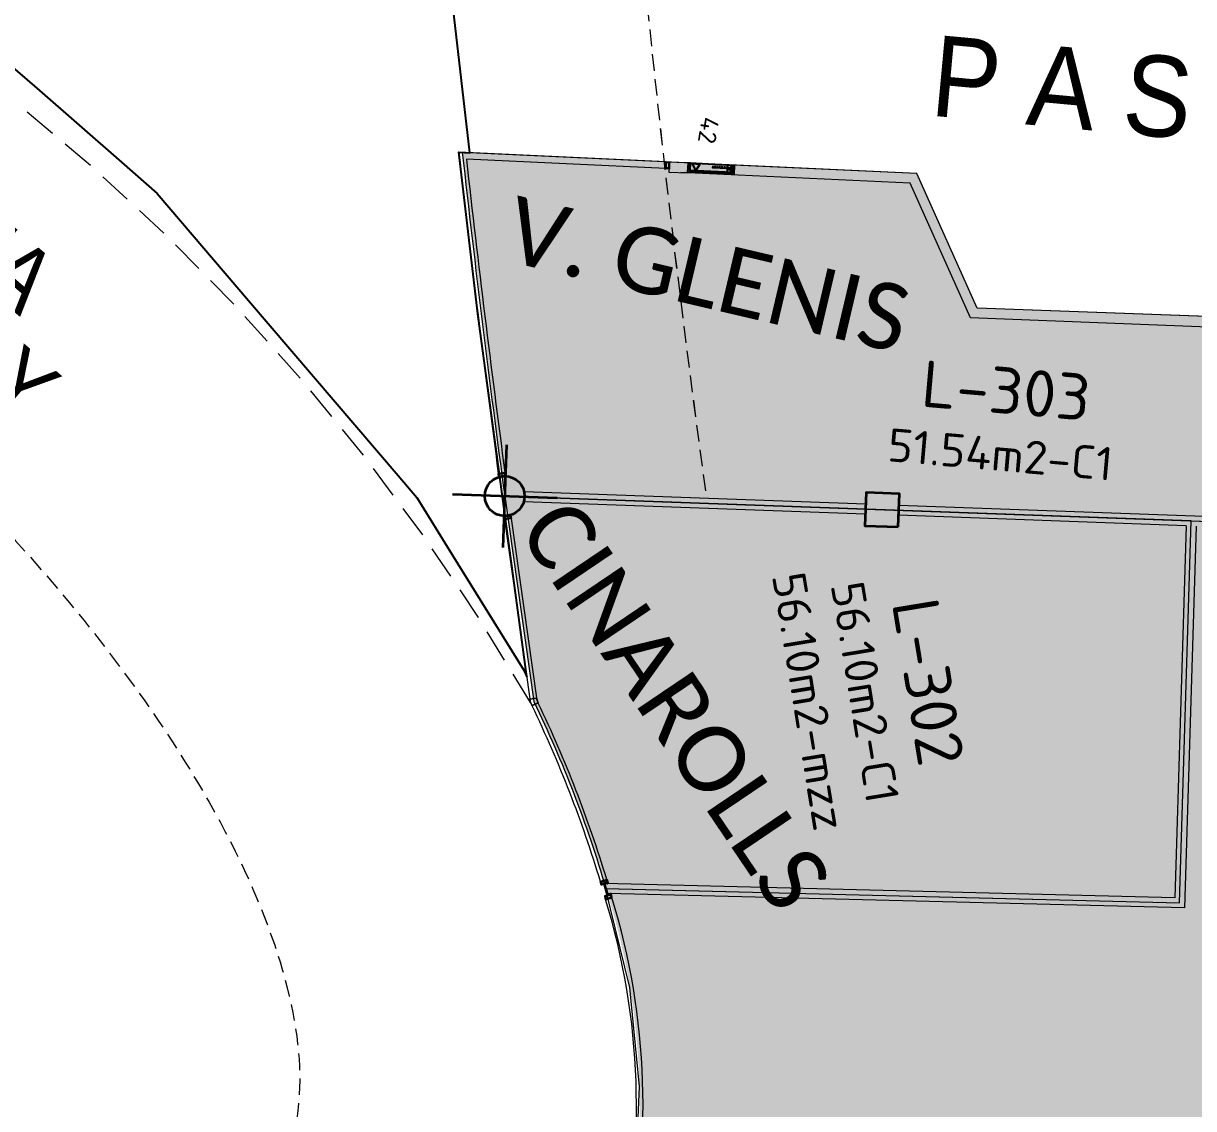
# Model space of a CAD drawing. Header units: metres. Extents: x 2 to 659295185, y -28 to 1124222152.
# Drawn here: x 655466.34 to 655483.96, y 1126514.86 to 1126531.21 of the extents above; entities that cross this region are included whole.
import ezdxf
from ezdxf.enums import TextEntityAlignment as Align

# ---------------------------------------------------------------- set-up
doc = ezdxf.new("R2010")
doc.units = ezdxf.units.M
doc.header["$MEASUREMENT"] = 0
for name, pattern in [('CCSM_C1_CUERPO HP$0$CONTINUA', [0]), ('CCSM_C1_CUERPO HP$0$DASHED', [0.75, 0.5, -0.25]), ('CCSM_XREF KIOSKOSE$0$DASHED2', [0.375, 0.25, -0.125]), ('CONTINUA', [0]), ('DASHDOT', [1, 0.5, -0.25, 0, -0.25]), ('DASHED', [0.75, 0.5, -0.25])]:
    doc.linetypes.add(name, pattern=pattern)
doc.layers.get('0').update_dxf_attribs({"linetype": 'CONTINUOUS'})
for name, color, linetype in [('CCSM_C1_CUERPO BJ$0$A-LOCAL ID', 7, 'CONTINUOUS'), ('CCSM_C1_CUERPO BJ$0$ID_Nº LOCAL', 7, 'CONTINUOUS'), ('CCSM_C1_CUERPO CK$0$A-LOCAL ID', 7, 'CONTINUOUS'), ('CCSM_C1_CUERPO CK$0$ID_Nº LOCAL', 7, 'CONTINUOUS'), ('CCSM_C1_CUERPO CK$0$ID_RUBRO', 7, 'CONTINUOUS'), ('CCSM_C1_CUERPO HP$0$A-AREAS', 8, 'CONTINUOUS'), ('CCSM_C1_CUERPO HP$0$A-EQUIPOS', 8, 'CONTINUOUS'), ('CCSM_C1_CUERPO HP$0$A-FRENTE DE LOCAL', 4, 'CONTINUOUS'), ('CCSM_C1_CUERPO HP$0$A-LOCAL ID', 7, 'CONTINUOUS'), ('CCSM_C1_CUERPO HP$0$A-MARCOS LOCALES', 4, 'CONTINUOUS'), ('CCSM_C1_CUERPO HP$0$A-PARED', 2, 'CCSM_C1_CUERPO HP$0$CONTINUA'), ('CCSM_C1_CUERPO HP$0$A-PROYECCIONES', 5, 'CCSM_C1_CUERPO HP$0$DASHED'), ('CCSM_C1_CUERPO HP$0$ID_AREA EXACTA', 7, 'CONTINUOUS'), ('CCSM_C1_CUERPO HP$0$ID_Nº LOCAL', 7, 'CONTINUOUS'), ('CCSM_C1_CUERPO HP$0$ID_RUBRO', 7, 'CONTINUOUS'), ('CCSM_C1_CUERPO HP$0$ID_USO', 7, 'CONTINUOUS'), ('CCSM_XREF KIOSKOSE$0$Kiosco General', 154, 'CONTINUOUS')]:
    doc.layers.add(name, color=color, linetype=linetype)
doc.layers.add('CCSM_C1_CUERPO CK$0$A-AREAS COMERCIALES', color=151, linetype='CONTINUOUS', plot=False)
doc.layers.add('CCSM_C1_CUERPO HP$0$A-AREAS COMERCIALES', color=151, linetype='CONTINUOUS', plot=False)
for name, color, linetype, lineweight in [('CCSM_C1_CUERPO HP$0$ENUMERACIÓN DE CAJETIN DE EXTINSIÓN', 8, 'CONTINUOUS', 0), ('CCSM_XREF ESTRUCTURA15$0$E-CA-COLUMNA', 2, 'CONTINUOUS', 35), ('CCSM_XREF ESTRUCTURA15$0$E-CP COLUMNAS', 2, 'CONTINUOUS', 35), ('LOCALES ASIGNADOS', 41, 'DASHDOT', 0), ('LOCALES PROPIOS', 101, 'CONTINUA', 0), ('NOMBRES LOCATARIOS', 7, 'CONTINUA', 0)]:
    doc.layers.add(name, color=color, linetype=linetype, lineweight=lineweight)
doc.styles.add('CCSM_C1_CUERPO BJ$0$ROMANS', font='romans__.ttf')
doc.styles.add('CCSM_C1_CUERPO BJ$0$sigo', font='arial.ttf', dxfattribs={"width": 0.9})
doc.styles.add('CCSM_C1_CUERPO CK$0$ROMANS', font='romans__.ttf')
doc.styles.add('CCSM_C1_CUERPO CK$0$sigo', font='arial.ttf', dxfattribs={"width": 0.9})
doc.styles.add('CCSM_C1_CUERPO HP$0$ROMANS', font='romans__.ttf')
doc.styles.get("Standard").update_dxf_attribs({"font": 'tahoma.ttf'})

# ---------------------------------------------------------------- blocks, each defined once
blk = doc.blocks.new('CCSM_C1_CUERPO HP$0$MARCO LOCAL-PARED')
for points in [[(655585.328, 1126575.539), (655585.378, 1126575.539), (655585.378, 1126575.439), (655585.328, 1126575.439)], [(655585.333, 1126575.534), (655585.373, 1126575.534), (655585.373, 1126575.444), (655585.333, 1126575.444)], [(655585.393, 1126575.539), (655585.393, 1126575.534), (655585.383, 1126575.534), (655585.383, 1126575.489), (655585.553, 1126575.489), (655585.553, 1126575.534), (655585.543, 1126575.534), (655585.543, 1126575.539), (655585.558, 1126575.539), (655585.558, 1126575.484), (655585.378, 1126575.484), (655585.378, 1126575.539)], [(655585.608, 1126575.539), (655585.558, 1126575.539), (655585.558, 1126575.439), (655585.608, 1126575.439)], [(655585.603, 1126575.534), (655585.563, 1126575.534), (655585.563, 1126575.444), (655585.603, 1126575.444)]]:
    blk.add_lwpolyline(points, close=True)
blk = doc.blocks.new('CCSM_C1_CUERPO HP$0$IDENT LOCAL')
at = {"layer": 'CCSM_C1_CUERPO HP$0$ID_AREA EXACTA', "style": 'CCSM_C1_CUERPO HP$0$ROMANS'}
blk.add_attdef('AREA-EXACTA', text='', height=0.5, dxfattribs=at).set_placement((0, 1.245), align=Align.BOTTOM_CENTER)
at = {"layer": 'CCSM_C1_CUERPO HP$0$ID_Nº LOCAL', "style": 'CCSM_C1_CUERPO HP$0$ROMANS'}
blk.add_attdef('NºLOCAL', text='', height=0.7, dxfattribs=at).set_placement((0, 2.05), align=Align.BOTTOM_CENTER)
at = {"layer": 'CCSM_C1_CUERPO HP$0$ID_RUBRO', "style": 'CCSM_C1_CUERPO HP$0$ROMANS'}
blk.add_attdef('RUBRO', text='', height=0.35, dxfattribs=at).set_placement((0, 0.395), align=Align.BOTTOM_CENTER)
at = {"layer": 'CCSM_C1_CUERPO HP$0$ID_USO', "style": 'CCSM_C1_CUERPO HP$0$ROMANS'}
blk.add_attdef('USO', text='', height=0.35, dxfattribs=at).set_placement((0, -0.455), align=Align.BOTTOM_CENTER)
blk = doc.blocks.new('CCSM_XREF ESTRUCTURA15$0$CCSM_COLUMNA REC')
at = {"layer": 'CCSM_XREF ESTRUCTURA15$0$E-CA-COLUMNA'}
blk.add_lwpolyline([(-0.25, -0.25), (0.25, -0.25), (0.25, 0.25), (-0.25, 0.25)], close=True, dxfattribs=at)
blk = doc.blocks.new('CCSM_C1_CUERPO HP$0$MARCO LOCAL-COLUMNA')
at = {"layer": 'CCSM_C1_CUERPO HP$0$A-MARCOS LOCALES'}
for points in [[(655585.123, 1126575.588), (655585.173, 1126575.588), (655585.173, 1126575.488), (655585.123, 1126575.488)], [(655585.128, 1126575.583), (655585.168, 1126575.583), (655585.168, 1126575.493), (655585.128, 1126575.493)]]:
    blk.add_lwpolyline(points, close=True, dxfattribs=at)
blk = doc.blocks.new('CCSM_C1_CUERPO HP$0$CAJA DE MANGUERA')
for points in [[(0.444, 0.073), (0.473, -0.106), (0.44, -0.111), (0.417, 0.034), (-0.406, -0.1), (-0.382, -0.246), (-0.415, -0.251), (-0.444, -0.073)], [(0.417, 0.034), (0.44, -0.111), (-0.382, -0.246), (-0.406, -0.1)], [(0.299, 0.008), (0.393, -0.108), (0.246, -0.132)], [(-0.378, -0.123), (-0.288, -0.201), (-0.303, -0.111), (-0.363, -0.214)]]:
    blk.add_lwpolyline(points, close=True)
for points in [[(-0.295, -0.156), (-0.019, -0.111), (-0.012, -0.152)], [(-0.248, -0.149), (-0.241, -0.193)], [(-0.196, -0.14), (-0.189, -0.185)], [(-0.151, -0.133), (-0.144, -0.177)], [(-0.107, -0.125), (-0.1, -0.17)], [(-0.062, -0.118), (-0.055, -0.163)]]:
    blk.add_lwpolyline(points)
blk = doc.blocks.new('CCSM_XREF ESTRUCTURA15$0$CCSM_COLUM REDONDA')
at = {"color": 5}
for p, q in [((0, 0.774), (0, -0.774)), ((-0.789, 0), (0.789, 0))]:
    blk.add_line(p, q, dxfattribs=at)
blk.add_circle((0, 0), 0.3)
blk = doc.blocks.new('CCSM_C1_CUERPO CK$0$IDENT LOCAL')
at = {"style": 'CCSM_C1_CUERPO CK$0$ROMANS'}
for tag, height, p in [('AREA-EXACTA', 0.5, (0.869, 0.18)), ('NºLOCAL', 0.7, (1.954, 0.057)), ('RUBRO', 0.35, (0, 0)), ('USO', 0.35, (-0.839, -0.137))]:
    blk.add_attdef(tag, text='', height=height, rotation=279.3085, dxfattribs=at).set_placement(p, align=Align.BOTTOM_CENTER)
blk = doc.blocks.new('CCSM_C1_CUERPO BJ$0$IDENT LOCAL')
at = {"style": 'CCSM_C1_CUERPO BJ$0$ROMANS'}
for tag, height, p in [('AREA-EXACTA', 0.5, (0.587, 0.096)), ('NºLOCAL', 0.7, (1.17, 0.119)), ('RUBRO', 0.35, (0, 0)), ('USO', 0.35, (-0.587, -0.096))]:
    blk.add_attdef(tag, text='', height=height, rotation=279.3085, dxfattribs=at).set_placement(p, align=Align.BOTTOM_CENTER)

msp = doc.modelspace()

# ---------------------------------------------------------------- hatches: boundary and pattern name
at = {"layer": 'LOCALES ASIGNADOS'}
h = msp.add_hatch(color=256, dxfattribs=at)
edge = h.paths.add_edge_path()
edge.add_line((655523.1959, 1126484.6977), (655511.4574, 1126482.7737))
edge.add_arc((492466.1192, 1099756.7687), 165221.2506, 9.306558127, 9.309002861, ccw=False)
edge.add_line((655512.5976, 1126475.8167), (655524.4397, 1126477.7575))
edge.add_arc((655211.3975, 1126425.2356), 317.4177, 9.524316, 10.79705)
msp.add_hatch(color=256, dxfattribs=at).paths.add_polyline_path([(655485.1355, 1126526.7577), (655480.6986, 1126526.9191), (655479.7893, 1126528.9466), (655472.945, 1126529.2643), (655473.5856, 1126524.0869), (655485.3029, 1126523.663), (655485.4151, 1126526.7491)])
h = msp.add_hatch(color=256, dxfattribs=at)
edge = h.paths.add_edge_path()
edge.add_arc((219491.1056, 1054914.3756), 441878.9229, 9.308049718, 9.309563548, ccw=False)
edge.add_line((655551.8097, 1126384.9626), (655564.5398, 1126387.0492))
edge.add_line((655564.5398, 1126387.0492), (655562.5867, 1126398.9652))
edge.add_line((655562.5867, 1126398.9652), (655552.3922, 1126397.2942))
edge.add_line((655552.3922, 1126397.2942), (655552.4569, 1126396.8995))
edge.add_line((655552.4569, 1126396.8995), (655549.9212, 1126396.4839))
h = msp.add_hatch(color=256, dxfattribs=at)
edge = h.paths.add_edge_path()
edge.add_line((655475.1091, 1126518.1745), (655483.748, 1126517.9588))
edge.add_line((655483.748, 1126517.9588), (655483.8776, 1126522.2379))
edge.add_line((655483.8776, 1126522.2379), (655483.8847, 1126522.4729))
edge.add_line((655483.8847, 1126522.4729), (655483.9223, 1126523.713))
edge.add_line((655483.9223, 1126523.713), (655473.5855, 1126524.0877))
edge.add_line((655473.5855, 1126524.0877), (655474.0222, 1126520.9946))
edge.add_arc((655457.7061, 1126513.0855), 18.132, 16.29974, 25.86145, ccw=False)
edge.add_arc((655475.1092, 1126518.1744), 0.000133, -199.15981, 16.29972, ccw=False)
h = msp.add_hatch(color=256, dxfattribs=at)
edge = h.paths.add_edge_path()
edge.add_line((655513.5683, 1126469.8955), (655525.4103, 1126471.8365))
edge.add_arc((823004.9948, 1153921.5169), 169714.1602, 189.307944851, 189.309970477)
edge.add_line((655526.3809, 1126465.9155), (655514.5388, 1126463.9745))
edge.add_line((655514.5388, 1126463.9745), (655513.5683, 1126469.8955))
at = {"layer": 'LOCALES PROPIOS'}
h = msp.add_hatch(color=101, dxfattribs=at)
edge = h.paths.add_edge_path()
edge.add_arc((655465.0076, 1126514.9282), 10.6102, 345.93414, 377.8147)
edge.add_line((655475.1091, 1126518.1743), (655483.748, 1126517.9588))
edge.add_line((655483.748, 1126517.9588), (655483.9223, 1126523.7137))
edge.add_line((655483.9223, 1126523.7137), (655493.8931, 1126523.3572))
edge.add_line((655493.8931, 1126523.3572), (655493.8132, 1126521.3781))
edge.add_line((655493.8132, 1126521.3781), (655493.5136, 1126521.329))
edge.add_line((655493.5136, 1126521.329), (655493.3439, 1126512.1111))
edge.add_line((655493.3439, 1126512.1111), (655475.2997, 1126512.3495))

# ---------------------------------------------------------------- linework, layer by layer
at = {"color": 43}
msp.add_lwpolyline([(655466.1054, 1126530.6087), (655466.5388, 1126530.2306), (655467.8134, 1126529.1185), (655468.3544, 1126528.6466), (655469.7276, 1126527.036), (655471.9796, 1126524.3949), (655472.2621, 1126524.0635), (655472.7892, 1126523.2119), (655473.8709, 1126521.4644), (655473.9182, 1126521.3651), (655473.1818, 1126526.8309), (655472.8954, 1126529.2667), (655473.0599, 1126529.2592), (655472.556, 1126533.625)], dxfattribs=at)
msp.add_lwpolyline([(655466.1054, 1126530.6087), (655466.5388, 1126530.2306), (655467.8134, 1126529.1185), (655468.3544, 1126528.6466), (655469.7276, 1126527.036), (655471.9796, 1126524.3949), (655472.2621, 1126524.0635), (655472.7892, 1126523.2119), (655473.8709, 1126521.4644), (655473.9182, 1126521.3651), (655473.1818, 1126526.8309), (655472.8954, 1126529.2667), (655473.0599, 1126529.2592), (655472.556, 1126533.625)], dxfattribs=at)
at = {"layer": 'CCSM_C1_CUERPO CK$0$A-AREAS COMERCIALES', "lineweight": 5}
msp.add_lwpolyline([(655493.7031, 1126523.3639), (655493.6692, 1126521.6541), (655493.6633, 1126521.3534), (655493.4804, 1126512.109), (655475.2949, 1126512.3495), (655475.5568, 1126513.7926), (655475.6145, 1126515.1902), (655475.4713, 1126516.6847), (655475.104, 1126518.1743), (655483.7479, 1126517.9587), (655483.9221, 1126523.7129), (655493.7031, 1126523.3639)], close=True, dxfattribs=at)
at = {"layer": 'CCSM_C1_CUERPO HP$0$A-AREAS', "lineweight": 5, "ltscale": 0.5}
msp.add_lwpolyline([(655503.2075, 1126529.9859), (655493.8816, 1126528.4573), (655491.9796, 1126528.3299), (655491.4516, 1126528.3535), (655490.2416, 1126526.5719), (655480.6985, 1126526.919), (655479.7922, 1126528.9463), (655476.0645, 1126529.1194)], dxfattribs=at)
at = {"layer": 'CCSM_C1_CUERPO HP$0$A-AREAS COMERCIALES', "lineweight": 5}
msp.add_lwpolyline([(655485.3054, 1126523.7384), (655485.4143, 1126526.749), (655485.4143, 1126526.749), (655480.6985, 1126526.919), (655479.7922, 1126528.9463), (655472.946, 1126529.2643, 0.005773), (655473.5853, 1126524.0875), (655485.3027, 1126523.6629)], format="xyb", close=True, dxfattribs=at)
msp.add_lwpolyline([(655483.7479, 1126517.9587), (655483.9222, 1126523.7135), (655483.9222, 1126523.7135), (655483.9222, 1126523.7135), (655473.5853, 1126524.0875), (655474.0221, 1126520.9944, -0.0417451), (655475.1092, 1126518.1743, -1.3695786), (655475.1089, 1126518.1743), (655483.7479, 1126517.9587), (655483.7479, 1126517.9586)], format="xyb", dxfattribs=at)
at = {"layer": 'CCSM_C1_CUERPO HP$0$A-FRENTE DE LOCAL', "lineweight": 5}
for p, q in [((655476.0145, 1126529.1217), (655472.8952, 1126529.2666)), ((655476.0099, 1126529.0218), (655473.0077, 1126529.1612)), ((655476.0645, 1126529.1194), (655476.0645, 1126529.1194))]:
    msp.add_line(p, q, dxfattribs=at)
for points in [[(655473.5814, 1126523.7335), (655473.9651, 1126521.0342)], [(655473.6804, 1126523.7475), (655474.0641, 1126521.0483)]]:
    msp.add_lwpolyline(points, dxfattribs=at)
for centre, radius, start, end in [((655708.1106, 1126555.6879), 236.6947, 186.409074, 187.589194), ((655708.1105, 1126555.6879), 236.5945, 186.437463, 187.589189), ((655457.7482, 1126513.0868), 18.1418, 16.72747, 25.75079), ((655457.7475, 1126513.0865), 18.0426, 16.73077, 25.74974), ((655464.9574, 1126514.9071), 10.6112, 346.92938, 17.01148), ((655464.9467, 1126514.907), 10.7215, 346.91442, 16.98755)]:
    msp.add_arc(centre, radius, start, end, dxfattribs=at)
at = {"layer": 'CCSM_C1_CUERPO HP$0$A-MARCOS LOCALES', "lineweight": 5}
for points in [[(655473.9651, 1126521.0342), (655474.0641, 1126521.0483), (655474.0884, 1126520.9686), (655473.9984, 1126520.9249), (655473.9732, 1126520.9768)], [(655473.9707, 1126521.0299), (655474.0605, 1126521.0427), (655474.0824, 1126520.9713), (655474.0008, 1126520.9316), (655473.978, 1126520.9783)]]:
    msp.add_lwpolyline(points, close=True, dxfattribs=at)
at = {"layer": 'CCSM_C1_CUERPO HP$0$A-PARED', "lineweight": 5}
for p, q in [((655476.0645, 1126529.1194), (655476.0575, 1126528.9696)), ((655477.04, 1126529.0729), (655477.0326, 1126528.9243)), ((655479.7922, 1126528.9463), (655477.1417, 1126529.0694)), ((655480.6985, 1126526.919), (655479.7922, 1126528.9463)), ((655483.8449, 1126523.6407), (655483.6752, 1126518.0359)), ((655483.9949, 1126523.6362), (655483.8206, 1126517.8818))]:
    msp.add_line(p, q, dxfattribs=at)
at = {"layer": 'CCSM_C1_CUERPO HP$0$A-PARED', "lineweight": 5, "ltscale": 0.5}
msp.add_lwpolyline([(655476.0575, 1126528.9696), (655476.3426, 1126528.9563), (655476.3508, 1126529.1058), (655476.0645, 1126529.1194)], close=True, dxfattribs=at)
at = {"layer": 'CCSM_C1_CUERPO HP$0$A-PARED', "lineweight": 5}
for points in [[(655485.2305, 1126523.7411), (655485.3335, 1126526.5892), (655480.5997, 1126526.7724), (655479.693, 1126528.8007), (655476.2382, 1126528.9612)], [(655490.2416, 1126526.5719), (655480.6985, 1126526.919)], [(655479.0216, 1126523.9657), (655473.8785, 1126524.1517)], [(655479.0159, 1126523.8158), (655473.8729, 1126524.0018)], [(655485.2305, 1126523.7411), (655479.5213, 1126523.9476)], [(655483.8449, 1126523.6412), (655479.5156, 1126523.7977)], [(655483.6752, 1126518.0355), (655475.0872, 1126518.2499)], [(655475.0872, 1126518.2499), (655475.1306, 1126518.0987)], [(655483.8206, 1126517.8818), (655475.1306, 1126518.0987)]]:
    msp.add_lwpolyline(points, dxfattribs=at)
at = {"layer": 'CCSM_C1_CUERPO HP$0$A-PROYECCIONES', "lineweight": 5, "ltscale": 0.5}
for points in [[(655475.3205, 1126535.9701, 0.0144631), (655476.6253, 1126524.0512, -20.3853481)], [(655475.3207, 1126535.9703, 0.0144631), (655476.6255, 1126524.0513, -20.3853481)]]:
    msp.add_lwpolyline(points, format="xyb", dxfattribs=at)
at = {"layer": 'CCSM_XREF KIOSKOSE$0$Kiosco General', "linetype": 'DASHED', "lineweight": 5}
msp.add_lwpolyline([(655455.8587, 1126535.6167, -0.1854466), (655473.9735, 1126520.977, -0.1803655)], format="xyb", dxfattribs=at)
at = {"layer": 'CCSM_XREF KIOSKOSE$0$Kiosco General', "linetype": 'CCSM_XREF KIOSKOSE$0$DASHED2', "lineweight": 5}
msp.add_open_spline([(655450.1448, 1126530.3908), (655449.8821, 1126530.0827), (655449.7062, 1126529.6966), (655449.5446, 1126528.7477), (655449.5626, 1126528.1857), (655449.8174, 1126526.926), (655450.0539, 1126526.2295), (655450.7359, 1126524.7564), (655451.1811, 1126523.9798), (655452.5814, 1126521.9159), (655453.6831, 1126520.608), (655456.1814, 1126518.1434), (655457.5769, 1126516.9876), (655460.4326, 1126515.0178), (655461.8917, 1126514.2047), (655464.6279, 1126513.0528), (655465.9042, 1126512.7159), (655467.6588, 1126512.5856), (655468.2585, 1126512.6406), (655469.2386, 1126512.9349), (655469.6182, 1126513.1703), (655470.1791, 1126513.7982), (655470.3656, 1126514.1958), (655470.5335, 1126515.1821), (655470.5107, 1126515.7699), (655470.2282, 1126517.09), (655469.9689, 1126517.821), (655469.2263, 1126519.3649), (655468.7432, 1126520.1778), (655467.2598, 1126522.289), (655466.1201, 1126523.6023), (655463.559, 1126526.0585), (655462.1386, 1126527.2006), (655459.254, 1126529.1236), (655457.7907, 1126529.9037), (655455.3179, 1126530.8772), (655454.2744, 1126531.1512), (655452.6263, 1126531.3313), (655451.9772, 1126531.2956), (655450.9166, 1126531.0188), (655450.5068, 1126530.782), (655450.1854, 1126530.4373), (655450.1648, 1126530.4143), (655450.1448, 1126530.3908)], degree=3, knots=[0, 0, 0, 0, 0.2498558, 0.2498558, 0.4997117, 0.4997117, 0.7495675, 0.7495675, 0.9994233, 0.9994233, 1.4026485, 1.4026485, 1.8058738, 1.8058738, 2.209099, 2.209099, 2.6123242, 2.6123242, 2.8720254, 2.8720254, 3.1317265, 3.1317265, 3.3914277, 3.3914277, 3.6511289, 3.6511289, 3.91083, 3.91083, 4.1705312, 4.1705312, 4.5765692, 4.5765692, 4.9826072, 4.9826072, 5.3886452, 5.3886452, 5.7212568, 5.7212568, 5.9926966, 5.9926966, 6.2641363, 6.2641363, 6.2831853, 6.2831853, 6.2831853, 6.2831853], dxfattribs=at)

# ---------------------------------------------------------------- block references
at = {"layer": 'CCSM_C1_CUERPO BJ$0$A-LOCAL ID', "lineweight": 5}
ref = msp.add_blockref('CCSM_C1_CUERPO BJ$0$IDENT LOCAL', (655485.7609, 1126527.6479), dxfattribs=dict(at, xscale=0.937500000043347, yscale=0.937500000043347, zscale=0.937500000043347, rotation=354.7128895021966))
ref.add_attrib('NºLOCAL', 'P A S I L L O   21', dxfattribs={"layer": 'CCSM_C1_CUERPO BJ$0$ID_Nº LOCAL', "height": 1.21875, "rotation": 354.71289, "style": 'CCSM_C1_CUERPO BJ$0$sigo', "width": 0.9}).set_placement((655485.8775, 1126528.9081), align=Align.BOTTOM_CENTER)
at = {"layer": 'CCSM_C1_CUERPO CK$0$A-LOCAL ID', "lineweight": 5}
ref = msp.add_blockref('CCSM_C1_CUERPO CK$0$IDENT LOCAL', (655463.6249, 1126526.6533), dxfattribs=dict(at, xscale=0.7500000000443923, yscale=0.7500000000443923, zscale=0.7500000000443923, rotation=319.5078016770669))
ref.add_attrib('NºLOCAL', 'PLAZA', dxfattribs={"layer": 'CCSM_C1_CUERPO CK$0$ID_Nº LOCAL', "color": 0, "height": 0.975, "rotation": 319.5078, "style": 'CCSM_C1_CUERPO CK$0$sigo', "width": 0.9}).set_placement((655464.6233, 1126527.8226), align=Align.BOTTOM_CENTER)
ref.add_attrib('RUBRO', 'MARACAY', dxfattribs={"layer": 'CCSM_C1_CUERPO CK$0$ID_RUBRO', "height": 0.975, "rotation": 319.5078, "style": 'CCSM_C1_CUERPO CK$0$sigo', "width": 0.9}).set_placement((655463.8175, 1126526.8788), align=Align.BOTTOM_CENTER)
at = {"layer": 'CCSM_C1_CUERPO HP$0$A-EQUIPOS', "lineweight": 5, "xscale": 0.7667190464844013, "yscale": 0.7667190464844013, "zscale": 0.7667190464844013, "rotation": 167.832700228714}
msp.add_blockref('CCSM_C1_CUERPO HP$0$CAJA DE MANGUERA', (655476.6885, 1126528.9515), dxfattribs=at)
at = {"layer": 'CCSM_C1_CUERPO HP$0$A-LOCAL ID', "lineweight": 5}
ref = msp.add_blockref('CCSM_C1_CUERPO HP$0$IDENT LOCAL', (655480.9082, 1126523.0764), dxfattribs=dict(at, rotation=355.0020935420961))
ref.add_attrib('NºLOCAL', 'L-303', dxfattribs={"layer": 'CCSM_C1_CUERPO HP$0$ID_Nº LOCAL', "height": 0.7, "rotation": 355.00209, "style": 'CCSM_C1_CUERPO HP$0$ROMANS'}).set_placement((655481.0868, 1126525.1186), align=Align.BOTTOM_CENTER)
ref.add_attrib('AREA-EXACTA', '51.54m2-C1', dxfattribs={"layer": 'CCSM_C1_CUERPO HP$0$ID_AREA EXACTA', "height": 0.5, "rotation": 355.00209, "style": 'CCSM_C1_CUERPO HP$0$ROMANS'}).set_placement((655481.0167, 1126524.3169), align=Align.BOTTOM_CENTER)
ref = msp.add_blockref('CCSM_C1_CUERPO HP$0$IDENT LOCAL', (655477.3871, 1126520.865), dxfattribs=dict(at, rotation=279.3085951751866))
ref.add_attrib('NºLOCAL', 'L-302', dxfattribs={"layer": 'CCSM_C1_CUERPO HP$0$ID_Nº LOCAL', "height": 0.7, "rotation": 279.3086, "style": 'CCSM_C1_CUERPO HP$0$ROMANS'}).set_placement((655479.4101, 1126521.1966), align=Align.BOTTOM_CENTER)
ref.add_attrib('RUBRO', '56.10m2-mzz', dxfattribs={"layer": 'CCSM_C1_CUERPO HP$0$ID_RUBRO', "height": 0.5, "rotation": 279.3086, "style": 'CCSM_C1_CUERPO HP$0$ROMANS'}).set_placement((655477.7772, 1126520.9289), align=Align.BOTTOM_CENTER)
ref.add_attrib('AREA-EXACTA', '56.10m2-C1', dxfattribs={"layer": 'CCSM_C1_CUERPO HP$0$ID_AREA EXACTA', "height": 0.5, "rotation": 279.3086, "style": 'CCSM_C1_CUERPO HP$0$ROMANS'}).set_placement((655478.616, 1126521.0664), align=Align.BOTTOM_CENTER)
at = {"layer": 'CCSM_C1_CUERPO HP$0$A-MARCOS LOCALES', "lineweight": 5}
for name, p, rotation in [('CCSM_C1_CUERPO HP$0$MARCO LOCAL-COLUMNA', (1362614.7953, 2221480.7161), 177.3412216116258), ('CCSM_C1_CUERPO HP$0$MARCO LOCAL-COLUMNA', (1858883.9392, 625757.2526), 97.60296217362944), ('CCSM_C1_CUERPO HP$0$MARCO LOCAL-COLUMNA', (1863092.862, 635993.3244), 98.08949050237901), ('CCSM_C1_CUERPO HP$0$MARCO LOCAL-PARED', (-609178.4166, 1442138.3229), 286.1832321655325)]:
    msp.add_blockref(name, p, dxfattribs=dict(at, rotation=rotation))
at = {"layer": 'CCSM_XREF ESTRUCTURA15$0$E-CP COLUMNAS', "lineweight": 5}
for name, p, rotation in [('CCSM_XREF ESTRUCTURA15$0$CCSM_COLUM REDONDA', (655473.5855, 1126524.0875), 357.9284369436329), ('CCSM_XREF ESTRUCTURA15$0$CCSM_COLUMNA REC', (655479.2686, 1126523.8818), 87.83042317576633)]:
    msp.add_blockref(name, p, dxfattribs=dict(at, rotation=rotation))

# ---------------------------------------------------------------- texts
at = {"layer": 'CCSM_C1_CUERPO HP$0$ENUMERACIÓN DE CAJETIN DE EXTINSIÓN', "lineweight": 5, "char_height": 0.26688, "width": 0.015658, "attachment_point": 1, "style": 'CCSM_C1_CUERPO HP$0$ROMANS'}
for insert, rotation in [((655476.8176, 1126529.7734), 261.03241), ((655476.8178, 1126529.7735), 261.03227)]:
    msp.add_mtext('42', dxfattribs=dict(at, insert=insert, rotation=rotation))
at = {"layer": 'NOMBRES LOCATARIOS', "char_height": 1, "attachment_point": 1}
for s, width, insert, rotation in [('{\\fCalibri|b0|i0|c0|p34;\\C7;V. GLENIS}', 12.716055, (655473.7724, 1126528.6176, 420.665), 346.76483), ('{\\fCalibri|b0|i0|c0|p34;\\C7;CINAROLLS}', 7.256864, (655474.5989, 1126524.1321, 420.665), 304.04522)]:
    msp.add_mtext_dynamic_manual_height_columns(s, width=width, gutter_width=25, heights=[0], dxfattribs=dict(at, insert=insert, rotation=rotation))

doc.saveas('drawing.dxf')
